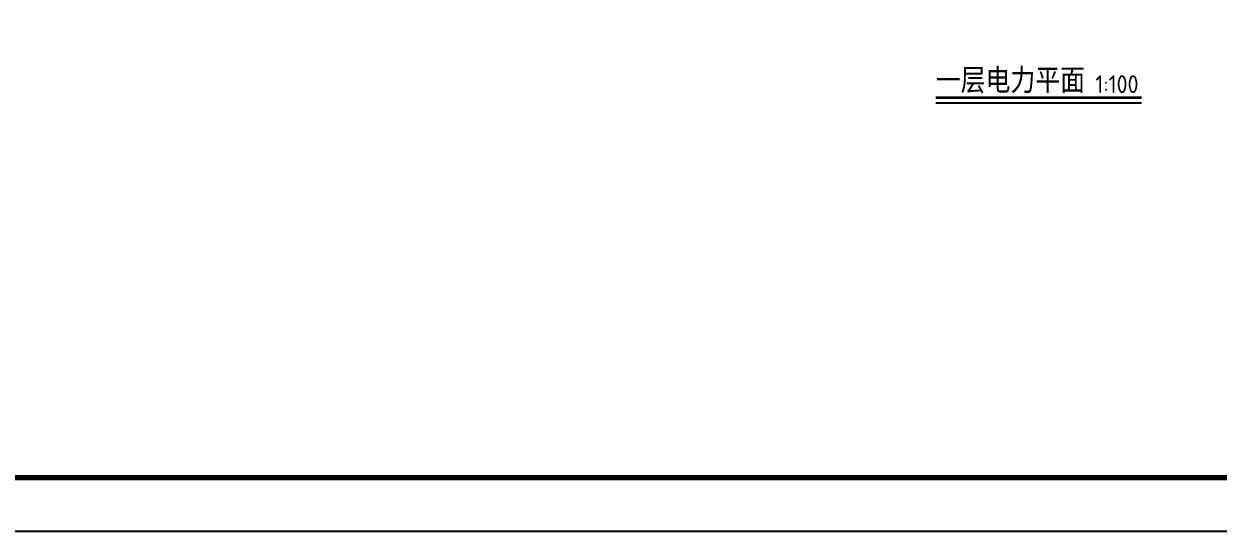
# Model space of a CAD drawing. Extents: x 1725663 to 4653551, y -550461 to 248782.
# Drawn here: x 2085350 to 2118950, y -131412 to -117150 of the extents above; entities that cross this region are included whole.
import ezdxf
from ezdxf.enums import TextEntityAlignment as Align

# ---------------------------------------------------------------- set-up
doc = ezdxf.new("R2010")
doc.units = 0
doc.header["$LTSCALE"] = 1000
for name, color, linetype in [('0-底图', 7, 'Continuous'), ('BTTK', 7, 'Continuous'), ('PUB_TITLE', 4, 'Continuous'), ('TEL_SYMB', 3, 'Continuous')]:
    doc.layers.add(name, color=color, linetype=linetype)
doc.styles.add('HZ(TK)', font='geniso.shx', dxfattribs={"width": 0.9, "bigfont": 'hztxt.shx'})
doc.styles.get("Standard").update_dxf_attribs({"font": 'geniso.shx', "bigfont": 'hztxt.shx'})

# ---------------------------------------------------------------- blocks, each defined once
blk = doc.blocks.new('vhtemplate_2020年新竖式图框_A0')
at = {"layer": 'PUB_TITLE', "color": 7}
blk.add_lwpolyline([(0, 0), (1189, 0), (1189, 841), (0, 841)], close=True, dxfattribs=at)
at = {"layer": 'PUB_TITLE', "const_width": 1}
blk.add_lwpolyline([(25, 10), (1179, 10), (1179, 831), (25, 831)], close=True, dxfattribs=at)
at = {"layer": 'BTTK', "color": 4, "style": 'HZ(TK)', "width": 0.9}
for tag, p in [('合作单位', (1144, 743.5)), ('建设单位', (1144, 209.5)), ('工程名称', (1144, 176.5)), ('子项名称', (1154, 160)), ('图纸名称', (1144, 141))]:
    blk.add_attdef(tag, text='', height=3.5, dxfattribs=at).set_placement(p, align=Align.MIDDLE_CENTER)
for tag, p in [('注册证书号', (1156.5, 309.01)), ('注册印章号', (1156.5, 301.01)), ('设计号', (1154, 193)), ('图别', (1137.75, 34)), ('图号', (1170.25, 34)), ('版本号', (1137.75, 26)), ('日期', (1170.25, 26))]:
    blk.add_attdef(tag, text='', height=3.5, dxfattribs=at).set_placement(p, align=Align.MIDDLE)

msp = doc.modelspace()

# ---------------------------------------------------------------- linework, layer by layer
at = {"layer": 'TEL_SYMB', "const_width": 70}
msp.add_lwpolyline([(2111006, -119225), (2116799, -119225)], dxfattribs=at)
msp.add_lwpolyline([(2111006, -119225), (2116799, -119225)], dxfattribs=at)
at = {"layer": 'TEL_SYMB'}
msp.add_lwpolyline([(2111006, -119365), (2116799, -119365)], dxfattribs=at)
msp.add_lwpolyline([(2111006, -119365), (2116799, -119365)], dxfattribs=at)

# ---------------------------------------------------------------- block references
at = {"layer": '0-底图', "xscale": 150, "yscale": 150, "zscale": 150}
msp.add_blockref('vhtemplate_2020年新竖式图框_A0', (2031892, -131412), dxfattribs=at)

# ---------------------------------------------------------------- texts
at = {"layer": 'TEL_SYMB', "color": 7}
for s, height, p in [('一层电力平面', 700, (2111006, -119096)), ('一层电力平面', 700, (2111006, -119096)), ('1:100', 500, (2115499, -119096)), ('1:100', 500, (2115499, -119096))]:
    msp.add_text(s, height=height, dxfattribs=at).set_placement(p)

doc.saveas('drawing.dxf')
